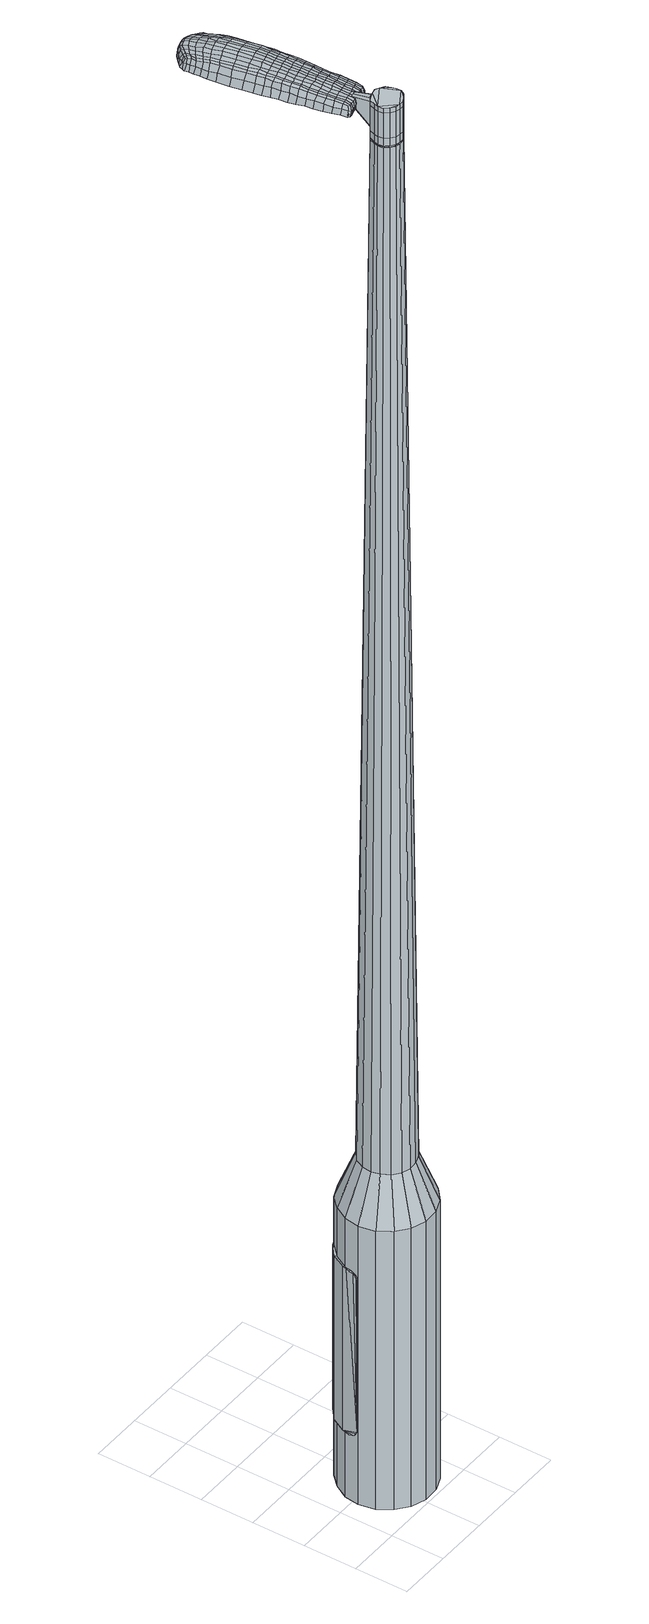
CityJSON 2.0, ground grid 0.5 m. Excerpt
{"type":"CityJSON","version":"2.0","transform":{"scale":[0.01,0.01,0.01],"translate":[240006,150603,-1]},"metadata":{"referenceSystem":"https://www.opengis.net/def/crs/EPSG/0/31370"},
"CityObjects":{
"object1":{"type":"GenericCityObject","attributes":{"cluster":823,"mean_distance_to_centroid":0.273,"new_centroid_x":240006.61,"new_centroid_y":150603.44,"mean_distance_to_camera":12.65,"H1":15.59,"H2":15.93,"Z_final":110.73,"cluster2":77,"proj_x":240015.76,"proj_y":150601.48,"id_line":24054,"bearing_l":12.1,"distance":9.35,"orientation":"left","G_obj":102.1},"geometry":[{"type":"MultiSurface","lod":"2","boundaries":[[[0,1,2,3]],[[1,4,5,2]],[[4,6,7,5]],[[6,8,9,7]],[[8,10,11,9]],[[10,12,13,11]],[[12,14,15,13]],[[14,16,17,15]],[[16,18,19,17]],[[18,20,21,19]],[[20,22,23,21]],[[22,24,25,23]],[[24,26,27,25]],[[26,28,29,27]],[[28,30,31,29]],[[30,32,33,31]],[[32,34,35,33]],[[34,0,3,35]],[[36,37,38,39]],[[38,40,41,42]],[[41,43,42]],[[42,44,45,46]],[[45,47,46]],[[46,48,49,50]],[[49,51,50]],[[42,46,50,38]],[[50,52,39,38]],[[53,36,39]],[[2,5,7,35]],[[7,9,11,15]],[[11,13,15]],[[15,17,19,23]],[[19,21,23]],[[23,25,27,31]],[[27,29,31]],[[15,23,31,7]],[[31,33,35,7]],[[3,2,35]],[[1,0,54,55]],[[0,34,56,54]],[[34,32,57,56]],[[32,30,58,57]],[[30,28,59,58]],[[28,26,60,59]],[[26,24,61,60]],[[24,22,62,61]],[[22,20,63,62]],[[20,18,64,63]],[[18,16,65,64]],[[16,14,66,65]],[[14,12,67,66]],[[12,10,68,67]],[[10,8,69,68]],[[8,6,70,69]],[[6,4,71,70]],[[4,1,55,71]],[[55,54,72,73]],[[54,56,74,72]],[[56,57,75,74]],[[57,58,76,75]],[[58,59,77,76]],[[59,60,78,77]],[[60,61,79,78]],[[61,62,80,79]],[[62,63,81,80]],[[63,64,82,81]],[[64,65,83,82]],[[65,66,84,83]],[[66,67,85,84]],[[67,68,86,85]],[[68,69,87,86]],[[69,70,88,87]],[[70,71,89,88]],[[71,55,73,89]],[[72,90,91,92]],[[93,94,90,72]],[[95,96,94,93]],[[97,98,96,95]],[[99,100,98,97]],[[101,102,100,99]],[[103,104,102,101]],[[105,106,104,103]],[[107,108,106,105]],[[109,110,108,107]],[[83,111,110,109]],[[112,113,111,83]],[[114,115,113,112]],[[86,116,115,114]],[[87,117,116,86]],[[118,119,117,87]],[[89,120,119,118]],[[92,91,120,89]],[[121,122,123,124]],[[125,121,124,126]],[[127,125,126,128]],[[129,127,128,130]],[[131,129,130,132]],[[133,131,132,134]],[[135,133,134,136]],[[137,135,136,138]],[[139,137,138,140]],[[141,139,140,142]],[[143,141,142,144]],[[145,143,144,146]],[[147,145,146,148]],[[149,147,148,150]],[[151,149,150,152]],[[153,151,152,154]],[[73,72,92]],[[74,93,72]],[[74,75,95,93]],[[75,76,97,95]],[[76,77,99,97]],[[77,78,101,99]],[[78,79,103,101]],[[79,80,105,103]],[[80,81,107,105]],[[81,82,109,107]],[[82,83,109]],[[84,112,83]],[[84,85,114,112]],[[85,86,114]],[[88,118,87]],[[88,89,118]],[[73,92,89]],[[155,91,90]],[[155,120,91]],[[156,119,120]],[[156,117,119]],[[157,115,116]],[[157,158,113,115]],[[158,111,113]],[[159,110,111]],[[159,160,108,110]],[[160,161,106,108]],[[161,162,104,106]],[[162,163,102,104]],[[163,164,100,102]],[[164,165,98,100]],[[165,166,96,98]],[[166,167,94,96]],[[167,90,94]],[[39,52,153,168]],[[155,90,169,154]],[[53,39,168,122]],[[90,167,123,169]],[[36,53,122,121]],[[167,166,124,123]],[[37,36,121,125]],[[166,165,126,124]],[[38,37,125,127]],[[165,164,128,126]],[[40,38,127,129]],[[164,163,130,128]],[[41,40,129,131]],[[163,162,132,130]],[[43,41,131,133]],[[162,161,134,132]],[[42,43,133,135]],[[161,160,136,134]],[[44,42,135,137]],[[160,159,138,136]],[[45,44,137,139]],[[159,111,140,138]],[[47,45,139,141]],[[111,158,142,140]],[[46,47,141,143]],[[158,157,144,142]],[[48,46,143,145]],[[157,116,146,144]],[[49,48,145,147]],[[116,117,148,146]],[[51,49,147,149]],[[117,156,150,148]],[[50,51,149,151]],[[156,120,152,150]],[[52,50,151,153]],[[120,155,154,152]],[[153,154,170,171]],[[154,169,172,170]],[[169,123,173,172]],[[123,122,174,173]],[[122,168,175,174]],[[168,153,171,175]],[[176,177,178,179]],[[180,176,179,181]],[[176,180,182,183]],[[177,176,183,184]],[[185,186,187,188]],[[189,185,188,190]],[[185,189,191,192]],[[186,185,192,193]],[[194,195,196,197]],[[198,194,197,199]],[[194,198,200,201]],[[195,194,201,202]],[[203,204,205,206]],[[207,203,206,208]],[[203,207,209,210]],[[204,203,210,211]],[[212,213,214,215]],[[216,212,215,217]],[[212,216,218,219]],[[213,212,219,220]],[[221,222,223,224]],[[225,221,224,226]],[[221,225,227,228]],[[222,221,228,229]],[[230,231,232,233]],[[222,230,233,223]],[[230,222,229,234]],[[231,230,234,235]],[[236,237,238,239]],[[231,236,239,232]],[[236,231,235,240]],[[237,236,240,241]],[[242,180,181,243]],[[237,242,243,238]],[[242,237,241,244]],[[180,242,244,182]],[[245,246,247,248]],[[249,245,248,250]],[[245,249,251,252]],[[246,245,252,253]],[[254,255,256,257]],[[246,254,257,247]],[[254,246,253,258]],[[255,254,258,259]],[[260,261,262,263]],[[255,260,263,256]],[[260,255,259,264]],[[261,260,264,265]],[[266,267,268,269]],[[261,266,269,262]],[[266,261,265,270]],[[267,266,270,271]],[[272,177,184,273]],[[267,272,273,268]],[[272,267,271,274]],[[177,272,274,178]],[[275,276,277,278]],[[279,275,278,280]],[[275,279,281,282]],[[276,275,282,283]],[[284,285,286,287]],[[276,284,287,277]],[[284,276,283,288]],[[285,284,288,289]],[[290,291,292,293]],[[285,290,293,286]],[[290,285,289,294]],[[291,290,294,295]],[[296,189,190,297]],[[291,296,297,292]],[[296,291,295,298]],[[189,296,298,191]],[[299,300,301,302]],[[303,299,302,304]],[[299,303,305,306]],[[300,299,306,307]],[[308,309,310,311]],[[300,308,311,301]],[[308,300,307,312]],[[309,308,312,313]],[[314,315,316,317]],[[309,314,317,310]],[[314,309,313,318]],[[315,314,318,319]],[[320,321,322,323]],[[315,320,323,316]],[[320,315,319,324]],[[321,320,324,325]],[[326,186,193,327]],[[321,326,327,322]],[[326,321,325,328]],[[186,326,328,187]],[[329,215,214,330]],[[331,329,330,332]],[[329,331,333,334]],[[215,329,334,217]],[[335,331,332,336]],[[337,335,336,338]],[[335,337,339,340]],[[331,335,340,333]],[[341,337,338,342]],[[343,341,342,344]],[[341,343,345,346]],[[337,341,346,339]],[[347,343,344,348]],[[349,347,348,350]],[[347,349,351,352]],[[343,347,352,345]],[[353,349,350,354]],[[204,353,354,205]],[[353,204,211,355]],[[349,353,355,351]],[[356,357,202,201]],[[358,356,201,200]],[[356,358,359,360]],[[357,356,360,361]],[[362,363,361,360]],[[364,362,360,359]],[[362,364,365,366]],[[363,362,366,367]],[[368,369,367,366]],[[370,368,366,365]],[[368,370,371,372]],[[369,368,372,373]],[[374,375,373,372]],[[376,374,372,371]],[[374,376,209,207]],[[375,374,207,208]],[[377,378,379,380]],[[279,377,380,281]],[[377,279,280,381]],[[378,377,381,382]],[[383,198,199,384]],[[378,383,384,379]],[[383,378,382,385]],[[198,383,385,200]],[[386,387,388,389]],[[225,386,389,227]],[[386,225,226,390]],[[387,386,390,391]],[[392,393,394,395]],[[387,392,395,388]],[[392,387,391,396]],[[393,392,396,397]],[[398,195,202,399]],[[393,398,399,394]],[[398,393,397,400]],[[195,398,400,196]],[[401,402,403,404]],[[183,401,404,184]],[[401,183,182,405]],[[402,401,405,406]],[[407,408,409,410]],[[402,407,410,403]],[[407,402,406,411]],[[408,407,411,412]],[[413,206,205,414]],[[408,413,414,409]],[[413,408,412,415]],[[206,413,415,208]],[[416,417,418,419]],[[188,416,419,190]],[[416,188,187,420]],[[417,416,420,421]],[[422,210,209,423]],[[417,422,423,418]],[[422,417,421,424]],[[210,422,424,211]],[[425,426,427,428]],[[303,425,428,305]],[[425,303,304,429]],[[426,425,429,430]],[[431,216,217,432]],[[426,431,432,427]],[[431,426,430,433]],[[216,431,433,218]],[[434,435,436,437]],[[249,434,437,251]],[[434,249,250,438]],[[435,434,438,439]],[[440,441,442,443]],[[435,440,443,436]],[[440,435,439,444]],[[441,440,444,445]],[[446,213,220,447]],[[441,446,447,442]],[[446,441,445,448]],[[213,446,448,214]],[[449,450,439,438]],[[248,449,438,250]],[[449,248,247,451]],[[450,449,451,452]],[[453,454,445,444]],[[450,453,444,439]],[[453,450,452,455]],[[454,453,455,456]],[[457,330,214,448]],[[454,457,448,445]],[[457,454,456,458]],[[330,457,458,332]],[[459,460,461,462]],[[306,459,462,307]],[[459,306,305,428]],[[460,459,428,427]],[[463,334,333,464]],[[460,463,464,461]],[[463,460,427,432]],[[334,463,432,217]],[[465,466,452,451]],[[257,465,451,247]],[[465,257,256,467]],[[466,465,467,468]],[[469,470,456,455]],[[466,469,455,452]],[[469,466,468,471]],[[470,469,471,472]],[[473,336,332,458]],[[470,473,458,456]],[[473,470,472,474]],[[336,473,474,338]],[[475,476,477,478]],[[312,475,478,313]],[[475,312,307,462]],[[476,475,462,461]],[[479,340,339,480]],[[476,479,480,477]],[[479,476,461,464]],[[340,479,464,333]],[[481,482,468,467]],[[263,481,467,256]],[[481,263,262,483]],[[482,481,483,484]],[[485,486,472,471]],[[482,485,471,468]],[[485,482,484,487]],[[486,485,487,488]],[[489,342,338,474]],[[486,489,474,472]],[[489,486,488,490]],[[342,489,490,344]],[[491,492,493,494]],[[318,491,494,319]],[[491,318,313,478]],[[492,491,478,477]],[[495,346,345,496]],[[492,495,496,493]],[[495,492,477,480]],[[346,495,480,339]],[[497,498,484,483]],[[269,497,483,262]],[[497,269,268,499]],[[498,497,499,500]],[[501,502,488,487]],[[498,501,487,484]],[[501,498,500,503]],[[502,501,503,504]],[[505,348,344,490]],[[502,505,490,488]],[[505,502,504,506]],[[348,505,506,350]],[[507,508,509,510]],[[324,507,510,325]],[[507,324,319,494]],[[508,507,494,493]],[[511,352,351,512]],[[508,511,512,509]],[[511,508,493,496]],[[352,511,496,345]],[[513,514,500,499]],[[273,513,499,268]],[[513,273,184,404]],[[514,513,404,403]],[[515,516,504,503]],[[514,515,503,500]],[[515,514,403,410]],[[516,515,410,409]],[[517,354,350,506]],[[516,517,506,504]],[[517,516,409,414]],[[354,517,414,205]],[[518,519,421,420]],[[328,518,420,187]],[[518,328,325,510]],[[519,518,510,509]],[[520,355,211,424]],[[519,520,424,421]],[[520,519,509,512]],[[355,520,512,351]],[[521,522,382,381]],[[278,521,381,280]],[[521,278,277,523]],[[522,521,523,524]],[[525,358,200,385]],[[522,525,385,382]],[[525,522,524,526]],[[358,525,526,359]],[[527,528,529,530]],[[228,527,530,229]],[[527,228,227,389]],[[528,527,389,388]],[[531,532,533,534]],[[528,531,534,529]],[[531,528,388,395]],[[532,531,395,394]],[[535,357,361,536]],[[532,535,536,533]],[[535,532,394,399]],[[357,535,399,202]],[[537,538,524,523]],[[287,537,523,277]],[[537,287,286,539]],[[538,537,539,540]],[[541,364,359,526]],[[538,541,526,524]],[[541,538,540,542]],[[364,541,542,365]],[[543,544,545,546]],[[234,543,546,235]],[[543,234,229,530]],[[544,543,530,529]],[[547,548,549,550]],[[544,547,550,545]],[[547,544,529,534]],[[548,547,534,533]],[[551,363,367,552]],[[548,551,552,549]],[[551,548,533,536]],[[363,551,536,361]],[[553,554,540,539]],[[293,553,539,286]],[[553,293,292,555]],[[554,553,555,556]],[[557,370,365,542]],[[554,557,542,540]],[[557,554,556,558]],[[370,557,558,371]],[[559,560,561,562]],[[240,559,562,241]],[[559,240,235,546]],[[560,559,546,545]],[[563,564,565,566]],[[560,563,566,561]],[[563,560,545,550]],[[564,563,550,549]],[[567,369,373,568]],[[564,567,568,565]],[[567,564,549,552]],[[369,567,552,367]],[[569,570,556,555]],[[297,569,555,292]],[[569,297,190,419]],[[570,569,419,418]],[[571,376,371,558]],[[570,571,558,556]],[[571,570,418,423]],[[376,571,423,209]],[[572,573,406,405]],[[244,572,405,182]],[[572,244,241,562]],[[573,572,562,561]],[[574,575,412,411]],[[573,574,411,406]],[[574,573,561,566]],[[575,574,566,565]],[[576,375,208,415]],[[575,576,415,412]],[[576,575,565,568]],[[375,576,568,373]],[[577,578,579,580]],[[580,579,581,582]],[[583,581,579,584]],[[584,579,578,585]],[[586,587,588,589]],[[589,588,590,591]],[[592,590,588,593]],[[593,588,587,594]],[[595,596,597,598]],[[598,597,599,600]],[[601,599,597,602]],[[602,597,596,603]],[[604,605,606,607]],[[607,606,608,609]],[[610,608,606,611]],[[611,606,605,612]],[[613,614,615,616]],[[616,615,617,618]],[[619,617,615,620]],[[620,615,614,621]],[[622,623,624,625]],[[625,624,626,627]],[[628,626,624,629]],[[629,624,623,630]],[[631,632,633,634]],[[634,633,623,622]],[[630,623,633,635]],[[635,633,632,636]],[[637,638,639,640]],[[640,639,632,631]],[[636,632,639,641]],[[641,639,638,642]],[[582,581,643,644]],[[644,643,638,637]],[[642,638,643,645]],[[645,643,581,583]],[[646,647,648,649]],[[649,648,650,651]],[[652,650,648,653]],[[653,648,647,654]],[[655,656,657,658]],[[658,657,647,646]],[[654,647,657,659]],[[659,657,656,660]],[[661,662,663,664]],[[664,663,656,655]],[[660,656,663,665]],[[665,663,662,666]],[[667,668,669,670]],[[670,669,662,661]],[[666,662,669,671]],[[671,669,668,672]],[[585,578,673,674]],[[674,673,668,667]],[[672,668,673,675]],[[675,673,578,577]],[[676,677,678,679]],[[679,678,680,681]],[[682,680,678,683]],[[683,678,677,684]],[[685,686,687,688]],[[688,687,677,676]],[[684,677,687,689]],[[689,687,686,690]],[[691,692,693,694]],[[694,693,686,685]],[[690,686,693,695]],[[695,693,692,696]],[[591,590,697,698]],[[698,697,692,691]],[[696,692,697,699]],[[699,697,590,592]],[[700,701,702,703]],[[703,702,704,705]],[[706,704,702,707]],[[707,702,701,708]],[[709,710,711,712]],[[712,711,701,700]],[[708,701,711,713]],[[713,711,710,714]],[[715,716,717,718]],[[718,717,710,709]],[[714,710,717,719]],[[719,717,716,720]],[[721,722,723,724]],[[724,723,716,715]],[[720,716,723,725]],[[725,723,722,726]],[[594,587,727,728]],[[728,727,722,721]],[[726,722,727,729]],[[729,727,587,586]],[[613,616,730,731]],[[731,730,732,733]],[[734,732,730,735]],[[735,730,616,618]],[[733,732,736,737]],[[737,736,738,739]],[[740,738,736,741]],[[741,736,732,734]],[[739,738,742,743]],[[743,742,744,745]],[[746,744,742,747]],[[747,742,738,740]],[[745,744,748,749]],[[749,748,750,751]],[[752,750,748,753]],[[753,748,744,746]],[[751,750,754,755]],[[755,754,605,604]],[[612,605,754,756]],[[756,754,750,752]],[[603,757,758,602]],[[602,758,759,601]],[[760,759,758,761]],[[761,758,757,762]],[[762,763,764,761]],[[761,764,765,760]],[[766,765,764,767]],[[767,764,763,768]],[[768,769,770,767]],[[767,770,771,766]],[[772,771,770,773]],[[773,770,769,774]],[[774,775,776,773]],[[773,776,777,772]],[[610,777,776,608]],[[608,776,775,609]],[[778,779,780,781]],[[781,780,680,682]],[[681,680,780,782]],[[782,780,779,783]],[[600,599,784,785]],[[785,784,779,778]],[[783,779,784,786]],[[786,784,599,601]],[[787,788,789,790]],[[790,789,626,628]],[[627,626,789,791]],[[791,789,788,792]],[[793,794,795,796]],[[796,795,788,787]],[[792,788,795,797]],[[797,795,794,798]],[[603,596,799,800]],[[800,799,794,793]],[[798,794,799,801]],[[801,799,596,595]],[[802,803,804,805]],[[805,804,584,585]],[[583,584,804,806]],[[806,804,803,807]],[[808,809,810,811]],[[811,810,803,802]],[[807,803,810,812]],[[812,810,809,813]],[[604,607,814,815]],[[815,814,809,808]],[[813,809,814,816]],[[816,814,607,609]],[[817,818,819,820]],[[820,819,589,591]],[[586,589,819,821]],[[821,819,818,822]],[[610,611,823,824]],[[824,823,818,817]],[[822,818,823,825]],[[825,823,611,612]],[[826,827,828,829]],[[829,828,704,706]],[[705,704,828,830]],[[830,828,827,831]],[[618,617,832,833]],[[833,832,827,826]],[[831,827,832,834]],[[834,832,617,619]],[[835,836,837,838]],[[838,837,650,652]],[[651,650,837,839]],[[839,837,836,840]],[[841,842,843,844]],[[844,843,836,835]],[[840,836,843,845]],[[845,843,842,846]],[[621,614,847,848]],[[848,847,842,841]],[[846,842,847,849]],[[849,847,614,613]],[[840,850,851,839]],[[839,851,649,651]],[[646,649,851,852]],[[852,851,850,853]],[[846,854,855,845]],[[845,855,850,840]],[[853,850,855,856]],[[856,855,854,857]],[[613,731,858,849]],[[849,858,854,846]],[[857,854,858,859]],[[859,858,731,733]],[[860,861,862,863]],[[863,862,707,708]],[[706,707,862,829]],[[829,862,861,826]],[[734,735,864,865]],[[865,864,861,860]],[[826,861,864,833]],[[833,864,735,618]],[[853,866,852]],[[852,866,658,646]],[[655,658,866,867]],[[867,866,868]],[[857,869,870,856]],[[856,870,866,853]],[[868,866,870,871]],[[871,870,869,872]],[[733,737,873,859]],[[859,873,869,857]],[[872,869,873,874]],[[874,873,737,739]],[[875,876,877,878]],[[878,877,713,714]],[[708,713,877,863]],[[863,877,876,860]],[[740,741,879,880]],[[880,879,876,875]],[[860,876,879,865]],[[865,879,741,734]],[[868,881,882,867]],[[867,882,664,655]],[[661,664,882,883]],[[883,882,881,884]],[[872,885,886,871]],[[871,886,881,868]],[[884,881,886,887]],[[887,886,885,888]],[[739,743,889,874]],[[874,889,885,872]],[[888,885,889,890]],[[890,889,743,745]],[[891,892,893,894]],[[894,893,719,720]],[[714,719,893,878]],[[878,893,892,875]],[[746,747,895,896]],[[896,895,892,891]],[[875,892,895,880]],[[880,895,747,740]],[[884,897,898,883]],[[883,898,670,661]],[[667,670,898,899]],[[899,898,897,900]],[[888,901,902,887]],[[887,902,897,884]],[[900,897,902,903]],[[903,902,901,904]],[[745,749,905,890]],[[890,905,901,888]],[[904,901,905,906]],[[906,905,749,751]],[[907,908,909,910]],[[910,909,725,726]],[[720,725,909,894]],[[894,909,908,891]],[[752,753,911,912]],[[912,911,908,907]],[[891,908,911,896]],[[896,911,753,746]],[[900,913,914,899]],[[899,914,674,667]],[[585,674,914,805]],[[805,914,913,802]],[[904,915,916,903]],[[903,916,913,900]],[[802,913,916,811]],[[811,916,915,808]],[[751,755,917,906]],[[906,917,915,904]],[[808,915,917,815]],[[815,917,755,604]],[[822,918,919,821]],[[821,919,729,586]],[[726,729,919,910]],[[910,919,918,907]],[[612,756,920,825]],[[825,920,918,822]],[[907,918,920,912]],[[912,920,756,752]],[[783,921,922,782]],[[782,922,679,681]],[[676,679,922,923]],[[923,922,921,924]],[[601,759,925,786]],[[786,925,921,783]],[[924,921,925,926]],[[926,925,759,760]],[[927,928,929,930]],[[930,929,629,630]],[[628,629,929,790]],[[790,929,928,787]],[[931,932,933,934]],[[934,933,928,927]],[[787,928,933,796]],[[796,933,932,793]],[[762,757,935,936]],[[936,935,932,931]],[[793,932,935,800]],[[800,935,757,603]],[[924,937,938,923]],[[923,938,688,676]],[[685,688,938,939]],[[939,938,937,940]],[[760,765,941,926]],[[926,941,937,924]],[[940,937,941,942]],[[942,941,765,766]],[[943,944,945,946]],[[946,945,635,636]],[[630,635,945,930]],[[930,945,944,927]],[[947,948,949,950]],[[950,949,944,943]],[[927,944,949,934]],[[934,949,948,931]],[[768,763,951,952]],[[952,951,948,947]],[[931,948,951,936]],[[936,951,763,762]],[[940,953,954,939]],[[939,954,694,685]],[[691,694,954,955]],[[955,954,953,956]],[[766,771,957,942]],[[942,957,953,940]],[[956,953,957,958]],[[958,957,771,772]],[[959,960,961,962]],[[962,961,641,642]],[[636,641,961,946]],[[946,961,960,943]],[[963,964,965,966]],[[966,965,960,959]],[[943,960,965,950]],[[950,965,964,947]],[[774,769,967,968]],[[968,967,964,963]],[[947,964,967,952]],[[952,967,769,768]],[[956,969,970,955]],[[955,970,698,691]],[[591,698,970,820]],[[820,970,969,817]],[[772,777,971,958]],[[958,971,969,956]],[[817,969,971,824]],[[824,971,777,610]],[[807,972,973,806]],[[806,973,645,583]],[[642,645,973,962]],[[962,973,972,959]],[[813,974,975,812]],[[812,975,972,807]],[[959,972,975,966]],[[966,975,974,963]],[[609,775,976,816]],[[816,976,974,813]],[[963,974,976,968]],[[968,976,775,774]],[[577,580,179,178]],[[580,582,181,179]],[[592,593,192,191]],[[593,594,193,192]],[[595,598,197,196]],[[598,600,199,197]],[[619,620,219,218]],[[620,621,220,219]],[[622,625,224,223]],[[625,627,226,224]],[[631,634,233,232]],[[634,622,223,233]],[[637,640,239,238]],[[640,631,232,239]],[[582,644,243,181]],[[644,637,238,243]],[[652,653,252,251]],[[653,654,253,252]],[[654,659,258,253]],[[659,660,259,258]],[[660,665,264,259]],[[665,666,265,264]],[[666,671,270,265]],[[671,672,271,270]],[[672,675,274,271]],[[675,577,178,274]],[[682,683,282,281]],[[683,684,283,282]],[[684,689,288,283]],[[689,690,289,288]],[[690,695,294,289]],[[695,696,295,294]],[[696,699,298,295]],[[699,592,191,298]],[[700,703,302,301]],[[703,705,304,302]],[[709,712,311,310]],[[712,700,301,311]],[[715,718,317,316]],[[718,709,310,317]],[[721,724,323,322]],[[724,715,316,323]],[[594,728,327,193]],[[728,721,322,327]],[[778,781,380,379]],[[781,682,281,380]],[[600,785,384,199]],[[785,778,379,384]],[[627,791,390,226]],[[791,792,391,390]],[[792,797,396,391]],[[797,798,397,396]],[[798,801,400,397]],[[801,595,196,400]],[[705,830,429,304]],[[830,831,430,429]],[[831,834,433,430]],[[834,619,218,433]],[[835,838,437,436]],[[838,652,251,437]],[[841,844,443,442]],[[844,835,436,443]],[[621,848,447,220]],[[848,841,442,447]],[[977,978,979,980]],[[981,982,980,979]],[[983,984,985,986]],[[987,988,989,990]],[[978,991,992,979]],[[993,981,979,992]],[[994,983,986,995]],[[996,997,988,987]],[[991,998,999,992]],[[999,1000,993,992]],[[1001,994,995,1002]],[[1003,997,996,1004]],[[998,1005,1006,999]],[[1006,1007,1000,999]],[[1008,1001,1002,1009]],[[1010,1003,1004,1011]],[[1012,1013,1014,1015]],[[1016,1017,1013,1012]],[[1016,1018,1019,1017]],[[1018,1020,1021,1019]],[[1022,1023,1024,1025]],[[1026,1027,1023,1022]],[[1028,1029,1027,1026]],[[1030,1031,1029,1028]],[[1025,1014,1013,1022]],[[1022,1013,1017,1026]],[[1017,1019,1028,1026]],[[1019,1021,1030,1028]],[[986,985,982,981]],[[995,986,981,993]],[[1000,1002,995,993]],[[1007,1009,1002,1000]],[[987,990,984,983]],[[996,987,983,994]],[[1004,996,994,1001]],[[1011,1004,1001,1008]],[[988,1012,1015,989]],[[997,1016,1012,988]],[[1018,1016,997,1003]],[[1020,1018,1003,1010]],[[1032,1033,1034,1035]],[[1034,1036,1037,1038]],[[1034,1038,1039,1040]],[[1034,1040,1035]],[[1041,1032,1035,1042]],[[1043,1042,1035,1044]],[[1045,1044,1035]],[[1046,1034,1033,1047]],[[1048,1046,1047,1049]],[[1050,1048,1049,1051]],[[1052,1050,1051,1053]],[[1054,1052,1053,1055]],[[1055,1056,1057,1058]],[[1055,1058,1059,1060]],[[1055,1060,1061,1062]],[[1061,1063,1064,1065]],[[1061,1065,1066,1067]],[[1061,1067,1062]],[[1055,1062,1054]],[[1068,1069,1033,1032]],[[1070,1071,1036,1034]],[[1072,1073,1045,1035]],[[1069,1074,1047,1033]],[[1075,1070,1034,1046]],[[1074,1076,1049,1047]],[[1077,1075,1046,1048]],[[1076,1078,1051,1049]],[[1079,1077,1048,1050]],[[1078,1080,1053,1051]],[[1081,1079,1050,1052]],[[1080,1082,1055,1053]],[[1083,1081,1052,1054]],[[1082,1084,1056,1055]],[[1085,1086,1063,1061]],[[1087,1083,1054,1062]],[[1057,1056,1084,1088]],[[1058,1057,1088,1089]],[[1059,1058,1089,1090]],[[1060,1059,1090,1091]],[[1061,1060,1091,1085]],[[1092,1068,1032,1041]],[[1093,1092,1041,1042]],[[1094,1093,1042,1043]],[[1095,1094,1043,1044]],[[1073,1095,1044,1045]],[[1037,1036,1071,1096]],[[1064,1063,1086,1097]],[[1038,1037,1096,1098]],[[1039,1038,1098,1099]],[[1040,1039,1099,1100]],[[1035,1040,1100,1072]],[[1065,1064,1097,1101]],[[1066,1065,1101,1102]],[[1067,1066,1102,1103]],[[1062,1067,1103,1087]]]}]}
},
"vertices":[
[50,87,384],[65,87,384],[65,87,96],[50,87,96],[79,83,384],[79,83,96],[90,74,384],[90,74,96],[98,61,384],[98,61,96],[101,47,384],[101,47,96],[99,32,384],[99,32,96],[92,19,384],[92,19,96],[81,9,384],[81,9,96],[68,4,384],[68,4,96],[53,3,384],[53,3,96],[39,8,384],[39,8,96],[28,17,384],[28,17,96],[20,29,384],[20,29,96],[17,44,384],[17,44,96],[19,58,384],[19,58,96],[26,71,384],[26,71,96],[36,81,384],[36,81,96],[48,54,1524],[46,49,1524],[45,45,1524],[56,58,1524],[46,40,1524],[49,36,1524],[57,32,1524],[53,33,1524],[62,32,1524],[66,34,1524],[72,41,1524],[70,37,1524],[72,46,1524],[71,50,1524],[65,57,1524],[69,54,1524],[61,59,1524],[52,57,1524],[54,70,429],[62,70,429],[46,67,429],[39,61,429],[35,53,429],[34,44,429],[36,36,429],[40,28,429],[47,23,429],[55,20,429],[64,21,429],[72,24,429],[79,30,429],[83,38,429],[84,46,429],[82,55,429],[78,62,429],[71,68,429],[56,58,1483],[61,59,1483],[52,57,1483],[48,54,1483],[46,49,1483],[45,45,1483],[46,40,1483],[49,36,1483],[53,33,1483],[57,32,1483],[62,32,1483],[66,34,1483],[70,37,1483],[72,41,1483],[72,46,1483],[71,50,1483],[69,54,1483],[65,57,1483],[56,58,1485],[61,58,1485],[61,58,1483],[52,56,1483],[52,56,1485],[49,53,1483],[49,53,1485],[47,49,1483],[47,49,1485],[46,45,1483],[46,45,1485],[47,40,1483],[47,40,1485],[49,37,1483],[49,37,1485],[53,34,1483],[53,34,1485],[57,33,1483],[57,33,1485],[62,33,1483],[62,33,1485],[66,34,1485],[69,37,1483],[69,37,1485],[71,41,1483],[71,41,1485],[72,46,1485],[71,50,1485],[68,54,1483],[68,54,1485],[65,57,1485],[48,54,1519],[52,57,1519],[52,57,1493],[48,54,1493],[46,49,1519],[46,49,1493],[45,45,1519],[45,45,1493],[46,40,1519],[46,40,1493],[49,36,1519],[49,36,1493],[53,33,1519],[53,33,1493],[57,32,1519],[57,32,1493],[62,32,1519],[62,32,1493],[66,34,1519],[66,34,1493],[70,37,1519],[70,37,1493],[72,41,1519],[72,41,1493],[72,46,1519],[72,46,1493],[71,50,1519],[71,50,1493],[69,54,1519],[69,54,1493],[65,57,1519],[65,57,1493],[61,59,1519],[61,59,1493],[61,59,1485],[69,54,1485],[72,41,1485],[70,37,1485],[62,32,1485],[57,32,1485],[53,33,1485],[49,36,1485],[46,40,1485],[45,45,1485],[46,49,1485],[48,54,1485],[52,57,1485],[56,58,1519],[56,58,1493],[55,77,1513],[55,77,1518],[52,77,1513],[49,76,1513],[49,76,1518],[52,77,1518],[56,153,1519],[57,146,1518],[58,148,1509],[57,155,1510],[54,162,1519],[55,163,1510],[53,160,1526],[54,152,1525],[56,145,1525],[18,145,1519],[20,138,1518],[22,138,1525],[20,145,1525],[16,154,1519],[18,153,1526],[14,155,1510],[16,146,1510],[18,139,1509],[20,221,1519],[23,221,1519],[23,222,1513],[20,222,1513],[16,219,1519],[16,220,1513],[17,217,1524],[20,219,1524],[24,220,1524],[35,148,1530],[37,141,1529],[40,142,1529],[39,149,1530],[33,157,1531],[37,158,1531],[30,156,1530],[32,148,1530],[33,140,1529],[53,70,1512],[55,70,1512],[55,71,1517],[52,71,1517],[50,69,1512],[50,70,1517],[49,70,1506],[52,70,1506],[55,71,1506],[42,211,1519],[43,208,1519],[44,209,1512],[43,212,1512],[41,213,1518],[42,214,1512],[40,212,1522],[41,210,1523],[42,207,1524],[45,203,1519],[46,198,1519],[47,199,1512],[46,204,1512],[43,202,1524],[45,197,1525],[48,192,1519],[50,184,1519],[51,186,1511],[49,193,1511],[47,191,1526],[48,183,1526],[52,173,1519],[53,175,1510],[51,172,1526],[67,80,1513],[66,88,1513],[65,87,1518],[66,79,1517],[68,75,1512],[67,75,1516],[68,76,1506],[68,81,1507],[67,89,1507],[65,95,1514],[64,103,1515],[63,102,1520],[64,94,1519],[66,96,1507],[65,104,1507],[63,110,1515],[62,117,1516],[60,116,1522],[61,109,1521],[64,111,1508],[63,119,1508],[60,125,1517],[59,132,1517],[58,131,1524],[59,123,1523],[62,126,1508],[61,133,1509],[58,139,1518],[57,138,1524],[59,141,1509],[7,204,1519],[7,201,1519],[9,201,1524],[8,204,1523],[7,207,1518],[8,206,1522],[6,207,1512],[5,205,1512],[6,201,1512],[8,196,1519],[8,190,1519],[10,190,1525],[9,196,1524],[6,197,1512],[7,191,1512],[9,184,1519],[11,177,1519],[13,176,1526],[11,184,1526],[8,185,1511],[9,177,1511],[13,165,1519],[15,165,1526],[12,166,1510],[37,74,1513],[35,81,1513],[34,82,1507],[36,75,1507],[39,69,1512],[38,69,1506],[40,70,1516],[39,74,1517],[37,81,1518],[33,89,1514],[31,96,1515],[30,97,1507],[32,89,1507],[35,88,1519],[33,95,1520],[29,103,1515],[27,110,1516],[26,111,1508],[28,104,1508],[31,103,1521],[29,110,1522],[26,117,1517],[24,124,1517],[22,125,1509],[24,118,1508],[27,117,1523],[25,124,1524],[22,132,1518],[20,132,1509],[23,131,1524],[51,76,1519],[54,76,1519],[50,83,1520],[52,84,1520],[47,83,1520],[48,75,1519],[48,91,1522],[51,91,1522],[46,98,1523],[49,98,1523],[43,97,1523],[45,90,1521],[45,105,1524],[48,106,1524],[43,112,1525],[46,113,1525],[40,112,1525],[42,104,1524],[42,120,1526],[45,120,1526],[40,127,1527],[43,127,1527],[37,126,1527],[38,119,1526],[39,134,1528],[42,135,1528],[35,133,1528],[21,216,1527],[24,217,1527],[17,215,1526],[18,210,1527],[22,212,1528],[25,213,1528],[23,206,1529],[27,206,1529],[19,204,1528],[21,197,1530],[25,198,1530],[28,199,1530],[26,191,1531],[30,192,1531],[22,190,1530],[24,181,1531],[28,182,1531],[32,183,1531],[31,170,1531],[34,171,1531],[27,169,1531],[8,209,1518],[9,212,1519],[8,212,1513],[6,210,1513],[9,208,1523],[10,210,1523],[12,215,1519],[12,216,1513],[13,214,1524],[40,215,1518],[37,217,1518],[37,215,1523],[39,213,1523],[40,216,1513],[38,218,1513],[34,219,1519],[31,221,1519],[31,219,1524],[34,217,1523],[35,220,1513],[31,221,1513],[27,221,1519],[27,220,1524],[27,222,1513],[53,151,1528],[51,151,1528],[52,144,1528],[54,144,1527],[51,160,1528],[50,160,1529],[48,151,1529],[45,150,1530],[46,143,1529],[50,144,1528],[47,160,1529],[44,159,1530],[42,150,1530],[43,142,1529],[40,159,1531],[21,145,1528],[24,145,1529],[21,154,1529],[19,153,1528],[23,138,1527],[25,138,1528],[27,146,1529],[25,155,1530],[29,139,1528],[41,67,1512],[43,67,1512],[43,69,1517],[41,68,1517],[40,68,1506],[42,68,1506],[46,68,1512],[46,69,1517],[45,69,1506],[67,73,1512],[65,72,1512],[66,73,1506],[68,74,1506],[66,74,1517],[65,73,1517],[63,72,1512],[60,71,1512],[61,72,1506],[63,73,1506],[62,73,1517],[60,72,1517],[58,71,1512],[58,72,1506],[57,72,1517],[65,79,1519],[63,79,1519],[64,86,1520],[62,86,1520],[61,78,1519],[59,78,1519],[60,85,1520],[57,85,1520],[56,77,1519],[55,84,1520],[40,74,1519],[42,74,1519],[40,81,1520],[38,81,1520],[45,75,1519],[43,82,1520],[63,94,1521],[61,93,1521],[61,101,1522],[60,101,1522],[59,93,1521],[56,92,1521],[57,100,1522],[55,100,1523],[53,92,1522],[52,99,1523],[36,88,1521],[38,89,1521],[36,96,1522],[34,95,1522],[41,89,1521],[40,96,1522],[60,108,1523],[58,108,1523],[59,116,1524],[57,115,1524],[56,107,1523],[53,107,1524],[55,115,1525],[52,114,1525],[50,106,1524],[49,114,1525],[32,103,1523],[34,103,1523],[33,110,1524],[31,110,1524],[38,104,1524],[36,111,1525],[58,123,1525],[56,123,1525],[57,130,1526],[55,130,1526],[53,122,1526],[50,121,1526],[52,129,1527],[49,129,1527],[48,121,1526],[46,128,1527],[29,117,1525],[31,117,1525],[29,124,1526],[27,124,1526],[34,118,1526],[33,125,1527],[55,137,1527],[54,137,1527],[51,136,1527],[48,136,1528],[45,135,1528],[25,131,1527],[27,131,1527],[31,132,1528],[9,205,1525],[11,208,1525],[10,202,1526],[11,204,1526],[13,211,1526],[14,207,1527],[40,211,1525],[38,213,1525],[39,209,1526],[41,208,1525],[35,215,1525],[32,216,1526],[33,212,1527],[36,211,1526],[28,217,1526],[29,213,1527],[10,197,1526],[12,199,1527],[11,191,1527],[13,192,1528],[15,201,1528],[16,195,1529],[42,203,1526],[40,204,1527],[42,198,1528],[44,197,1527],[37,205,1527],[34,206,1528],[36,199,1529],[39,199,1528],[30,207,1528],[32,200,1530],[12,185,1528],[14,186,1529],[14,177,1528],[16,178,1529],[18,188,1529],[20,179,1530],[45,191,1528],[43,192,1528],[45,184,1529],[47,183,1528],[40,192,1529],[37,193,1530],[39,184,1530],[42,184,1530],[33,193,1530],[35,184,1531],[16,165,1529],[19,166,1529],[23,167,1530],[49,172,1528],[47,172,1529],[44,172,1530],[41,172,1530],[38,171,1531],[56,148,1509],[55,146,1518],[54,153,1518],[55,155,1509],[52,161,1519],[54,163,1510],[51,160,1525],[53,152,1525],[54,145,1525],[23,138,1525],[22,139,1518],[20,146,1518],[22,145,1525],[18,154,1519],[20,154,1525],[16,155,1510],[18,147,1509],[20,140,1509],[24,220,1513],[24,219,1519],[21,219,1519],[20,220,1513],[17,217,1519],[17,218,1513],[18,216,1524],[21,217,1524],[24,218,1524],[40,142,1528],[37,142,1528],[35,149,1529],[39,149,1529],[34,158,1529],[37,158,1529],[30,157,1529],[32,148,1529],[34,141,1528],[54,73,1516],[55,72,1512],[52,72,1512],[52,73,1516],[49,71,1512],[49,72,1516],[49,72,1506],[52,73,1506],[55,73,1506],[42,208,1512],[41,207,1519],[40,210,1518],[41,211,1512],[39,212,1518],[40,213,1512],[39,211,1522],[39,209,1523],[40,206,1523],[46,199,1512],[44,197,1519],[43,202,1519],[44,204,1512],[42,202,1524],[43,196,1525],[49,185,1511],[48,184,1519],[46,192,1519],[47,193,1511],[45,191,1525],[46,183,1526],[50,173,1519],[51,174,1510],[49,172,1526],[63,87,1518],[64,88,1513],[65,80,1513],[64,79,1517],[66,75,1512],[65,76,1515],[66,76,1506],[66,81,1506],[65,89,1507],[61,101,1520],[62,102,1514],[63,95,1514],[62,94,1519],[64,96,1507],[63,104,1507],[58,116,1522],[60,117,1516],[61,110,1515],[60,109,1521],[62,111,1508],[61,119,1508],[56,131,1523],[57,132,1517],[58,124,1516],[57,123,1522],[60,126,1508],[59,133,1508],[56,139,1517],[55,138,1524],[57,140,1509],[10,201,1523],[9,201,1519],[9,204,1518],[10,204,1523],[9,206,1518],[10,206,1522],[8,207,1512],[7,205,1512],[8,202,1512],[12,190,1525],[10,190,1519],[10,196,1519],[11,196,1524],[8,197,1512],[9,191,1512],[14,176,1526],[13,177,1519],[11,185,1519],[13,184,1525],[10,186,1511],[11,178,1511],[15,166,1519],[17,165,1526],[14,167,1510],[36,83,1507],[37,82,1513],[39,75,1513],[38,75,1506],[41,70,1512],[40,71,1506],[41,71,1515],[40,74,1517],[39,82,1518],[32,97,1507],[33,96,1514],[35,89,1514],[34,90,1507],[37,89,1519],[35,96,1520],[28,112,1508],[29,111,1516],[31,104,1515],[30,104,1508],[33,103,1521],[31,110,1522],[24,126,1508],[25,125,1517],[27,118,1516],[26,119,1508],[29,117,1522],[27,124,1523],[24,132,1517],[22,133,1509],[25,132,1524],[51,77,1518],[54,77,1518],[50,84,1519],[52,84,1519],[47,83,1519],[48,76,1518],[48,91,1520],[51,92,1520],[46,98,1521],[49,99,1521],[43,98,1521],[45,91,1520],[45,106,1523],[48,106,1523],[43,113,1524],[46,113,1524],[40,112,1524],[42,105,1523],[42,120,1525],[44,121,1525],[40,127,1526],[43,128,1526],[37,127,1526],[39,119,1525],[39,135,1527],[41,135,1527],[35,134,1527],[24,216,1526],[21,215,1526],[18,213,1525],[19,210,1526],[22,211,1526],[25,212,1526],[27,206,1528],[23,205,1528],[20,204,1527],[21,197,1528],[25,198,1529],[28,199,1529],[30,192,1530],[26,191,1530],[23,190,1529],[25,181,1530],[28,182,1530],[32,183,1530],[34,171,1530],[31,170,1530],[27,169,1530],[10,211,1513],[11,210,1518],[9,208,1518],[8,208,1512],[10,207,1523],[12,209,1523],[14,214,1519],[13,214,1513],[14,212,1523],[36,214,1523],[36,215,1518],[38,213,1518],[38,212,1523],[39,214,1512],[37,216,1512],[30,217,1523],[30,218,1519],[34,217,1519],[33,216,1523],[34,218,1513],[30,219,1513],[27,219,1519],[27,218,1524],[27,220,1513],[52,144,1527],[50,151,1527],[52,151,1527],[53,144,1526],[50,160,1527],[49,160,1528],[46,143,1528],[45,150,1528],[48,151,1528],[49,144,1527],[46,160,1528],[43,159,1529],[42,150,1529],[43,143,1528],[40,159,1529],[22,154,1528],[24,146,1527],[23,145,1527],[21,154,1527],[24,139,1526],[26,139,1527],[28,147,1528],[26,155,1528],[30,140,1527],[43,71,1516],[42,70,1512],[41,69,1512],[42,70,1516],[40,70,1506],[41,70,1506],[46,70,1512],[46,71,1516],[45,71,1506],[65,75,1506],[65,74,1512],[66,74,1512],[66,75,1506],[65,75,1516],[64,75,1516],[60,74,1506],[60,73,1512],[63,74,1512],[63,75,1506],[62,75,1516],[59,74,1516],[57,73,1512],[57,74,1506],[57,74,1516],[63,79,1518],[64,79,1518],[63,87,1519],[62,86,1519],[58,78,1518],[61,79,1518],[60,86,1519],[57,85,1519],[56,78,1518],[55,85,1519],[40,82,1519],[42,75,1518],[41,75,1518],[39,82,1519],[45,76,1518],[43,83,1519],[61,94,1520],[60,101,1521],[59,101,1521],[56,93,1520],[58,93,1520],[57,101,1521],[54,100,1521],[53,92,1520],[52,100,1521],[36,96,1521],[38,89,1520],[37,89,1520],[35,96,1521],[42,90,1520],[40,97,1521],[58,108,1522],[59,109,1522],[58,116,1523],[57,116,1523],[53,107,1522],[56,108,1522],[54,115,1523],[52,115,1524],[50,107,1523],[49,114,1524],[33,111,1523],[35,104,1522],[33,103,1522],[32,110,1523],[38,104,1522],[36,111,1523],[55,123,1524],[56,123,1524],[55,130,1525],[54,130,1525],[50,122,1525],[53,122,1524],[52,130,1525],[49,129,1526],[47,121,1525],[46,129,1526],[29,125,1525],[31,118,1524],[30,118,1524],[28,125,1525],[35,119,1524],[33,126,1525],[53,137,1526],[54,137,1526],[47,136,1527],[50,137,1526],[44,136,1527],[28,132,1526],[26,132,1526],[31,133,1526],[12,207,1524],[11,205,1524],[11,202,1525],[12,204,1525],[15,210,1525],[15,207,1525],[38,208,1525],[37,212,1524],[38,210,1524],[39,207,1525],[32,211,1526],[31,215,1525],[34,213,1524],[35,210,1525],[28,216,1525],[29,212,1526],[13,198,1526],[12,197,1526],[13,191,1526],[14,192,1527],[16,201,1526],[17,194,1527],[41,197,1527],[39,203,1526],[41,202,1526],[42,196,1526],[35,199,1528],[33,205,1527],[37,205,1526],[38,198,1527],[30,206,1527],[32,199,1528],[15,186,1527],[14,185,1527],[15,177,1527],[17,178,1528],[19,188,1528],[20,180,1529],[44,183,1528],[42,191,1527],[44,191,1527],[46,183,1527],[38,184,1529],[36,192,1529],[40,192,1528],[41,184,1528],[33,192,1529],[35,183,1530],[19,166,1528],[18,165,1528],[23,168,1529],[47,172,1528],[48,171,1528],[41,171,1529],[44,172,1529],[37,171,1530],[67,76,1508],[60,74,1508],[54,106,1509],[62,108,1509],[50,128,1510],[59,129,1510],[43,166,1512],[52,168,1512],[56,151,1511],[47,149,1511],[39,184,1513],[36,197,1514],[44,199,1514],[48,186,1513],[53,73,1508],[47,105,1509],[42,126,1510],[34,164,1512],[38,147,1511],[30,182,1513],[27,195,1514],[47,71,1508],[39,103,1509],[34,124,1510],[25,162,1512],[28,145,1511],[18,193,1514],[21,180,1513],[40,70,1508],[31,101,1509],[25,122,1510],[16,161,1512],[19,143,1511],[10,191,1514],[12,178,1513],[33,210,1514],[30,214,1514],[37,216,1514],[41,212,1514],[24,208,1514],[23,213,1514],[16,207,1514],[16,211,1514],[8,205,1514],[9,210,1514],[27,219,1515],[23,221,1515],[24,221,1515],[31,219,1515],[22,218,1515],[22,221,1515],[18,217,1515],[21,220,1515],[14,216,1515],[20,220,1515],[17,56,334],[18,60,334],[18,60,165],[16,45,171],[17,56,165],[16,52,165],[16,49,166],[16,47,167],[16,46,169],[16,52,334],[16,49,333],[16,47,332],[16,46,331],[16,45,328],[25,73,165],[25,73,334],[36,82,165],[36,82,334],[50,88,165],[50,88,334],[65,89,165],[65,89,334],[79,84,165],[79,84,334],[83,82,334],[86,79,334],[88,78,333],[90,77,332],[91,76,331],[91,76,328],[83,82,165],[91,76,171],[91,76,169],[90,77,167],[88,78,166],[86,79,165],[20,55,334],[20,59,334],[20,59,165],[20,55,165],[18,45,171],[18,45,328],[27,71,334],[27,71,165],[38,80,334],[38,80,165],[51,85,334],[51,85,165],[64,86,334],[64,86,165],[78,82,334],[78,82,165],[81,79,334],[89,73,328],[89,73,171],[81,79,165],[84,77,334],[86,76,333],[88,74,332],[89,74,331],[19,52,334],[19,49,333],[19,47,332],[18,46,331],[19,52,165],[89,74,169],[19,49,166],[19,47,167],[18,46,169],[88,74,167],[86,76,166],[84,77,165]
]}
